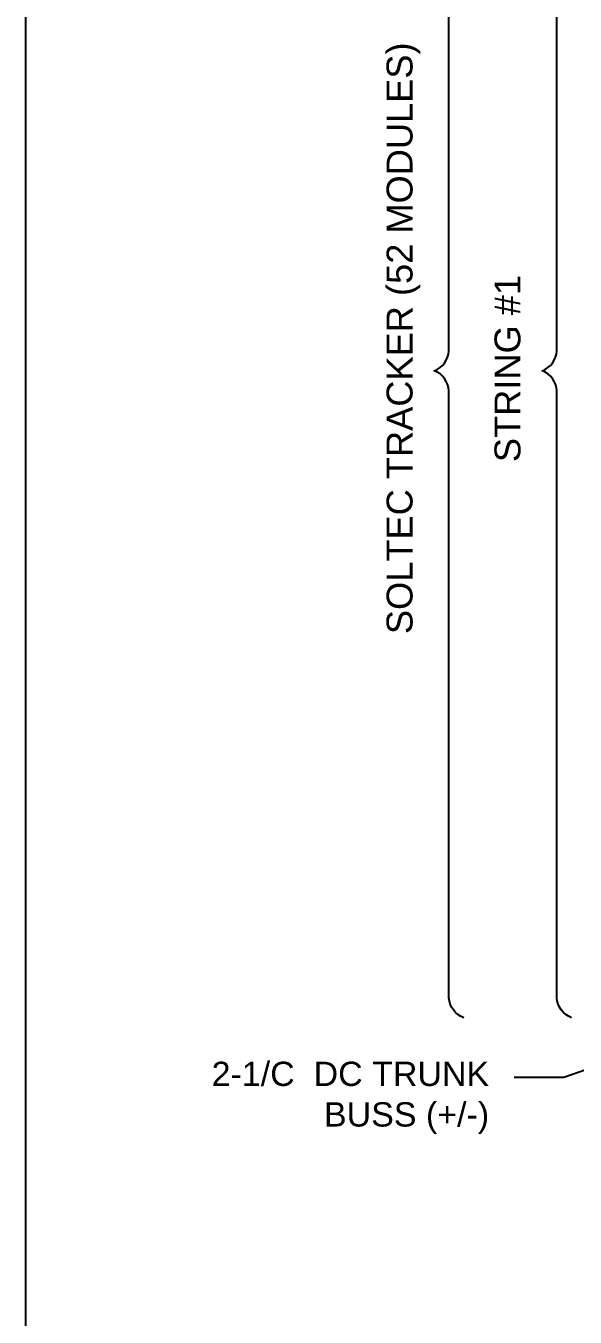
# Model space of a CAD drawing. Header units: inches. Extents: x -4 to 3761, y -12 to 63679.
# Drawn here: x 0 to 1.986, y 12.768 to 17.437 of the extents above; entities that cross this region are included whole.
import ezdxf
from ezdxf import colors
from ezdxf.entities.mleader import LeaderData, LeaderLine
from ezdxf.math import Vec2, Vec3

# ---------------------------------------------------------------- set-up
doc = ezdxf.new("R2010")
doc.units = ezdxf.units.IN
doc.header["$MEASUREMENT"] = 0
doc.layers.add('G-ANNO-TEXT', color=1, linetype='Continuous')
doc.styles.add('NEI-A', font='arial.ttf')

# ---------------------------------------------------------------- blocks, each defined once
blk = doc.blocks.new('_DotBlank')
at = {"color": 0, "linetype": 'ByBlock', "lineweight": -2}
blk.add_line((-0.5, 0), (-1, 0), dxfattribs=at)
blk.add_circle((0, 0), 0.5, dxfattribs=at)

msp = doc.modelspace()

# ---------------------------------------------------------------- linework, layer by layer
at = {"layer": 'Defpoints', "color": 5}
msp.add_lwpolyline([(0, 20.5), (31, 20.5), (31, 0), (0, 0)], close=True, dxfattribs=at)
at = {"layer": 'G-ANNO-TEXT', "flags": 128}
for points in [[(1.583, 13.8505, -0.298343), (1.5297, 13.9228), (1.5297, 16.1173, 0.298343), (1.4764, 16.1896, 0.298343), (1.5297, 16.2619), (1.5297, 18.4565, -0.298343), (1.583, 18.5288)], [(1.9731, 13.8505, -0.298343), (1.9198, 13.9228), (1.9198, 16.1173, 0.298343), (1.8665, 16.1896, 0.298343), (1.9198, 16.2619), (1.9198, 18.4565, -0.298343), (1.9731, 18.5288)]]:
    msp.add_lwpolyline(points, format="xyb", dxfattribs=at)

# ---------------------------------------------------------------- next in the draw order: texts
at = {"layer": 'G-ANNO-TEXT', "char_height": 0.09375, "attachment_point": 3, "rotation": 90, "style": 'NEI-A', "bg_fill": 3, "box_fill_scale": 1.5, "bg_fill_color": 256, "bg_fill_transparency": 0}
for s, insert, width in [('SOLTEC TRACKER (52 MODULES)', (1.3043, 17.3769, -0.1789), 2.856156), ('STRING #1', (1.6944, 16.5362, -0.1789), 0.653734)]:
    msp.add_mtext(s, dxfattribs=dict(at, insert=insert, width=width))

# ---------------------------------------------------------------- next in the draw order: leaders
at = {"layer": 'G-ANNO-TEXT'}
ml = msp.add_multileader_mtext('Standard', dxfattribs=at)
ml.set_content('2-1/C  DC TRUNK BUSS (+/-)', color=256, style='NEI-A')
ml.set_leader_properties()
ml.set_arrow_properties(name='DOTBLANK')
ml.build(insert=Vec2(0, 0))
ml.multileader.update_dxf_attribs({"dogleg_length": 0.36, "arrow_head_size": 0.0879})
ctx = ml.context
ctx.base_point, ctx.char_height, ctx.arrow_head_size, ctx.landing_gap_size, ctx.plane_origin = Vec3(0.5855, 13.6346, -0.0895), 0.087943, 0.0879, 0.09, Vec3(25.8094, 0.1166, -0.0895)
ctx.text_align_type = 2
notes = []
notes.append((ctx, [(1, (1, 1, 0), (1.9453, 13.6346, -0.0895), (-1, 0), 0.1801, [(1, [(2.1394, 13.7011, -0.0895)], 0, [])])]))
ctx.mtext.insert, ctx.mtext.width, ctx.mtext.alignment, ctx.mtext.flow_direction = Vec3(1.6751, 13.6915, -0.0895), 1.004062, 3, 5
ctx.mtext.has_bg_fill, ctx.mtext.bg_color, ctx.mtext.bg_scale_factor, ctx.mtext.bg_transparency, ctx.mtext.use_window_bg_color = 1, -1073741824, 1, 0, 1
for ctx, leaders in notes:
    for number, flags, end, landing, length, lines in leaders:
        leader = LeaderData()
        leader.index, (leader.has_last_leader_line, leader.has_dogleg_vector, leader.attachment_direction) = number, flags
        leader.last_leader_point, leader.dogleg_vector, leader.dogleg_length = Vec3(end), Vec3(landing), length
        for number, points, colour, breaks in lines:
            line = LeaderLine()
            line.index, line.vertices, line.color, line.breaks = number, Vec3.list(points), colors.encode_raw_color(colour), breaks
            leader.lines.append(line)
        ctx.leaders.append(leader)

doc.saveas('drawing.dxf')
